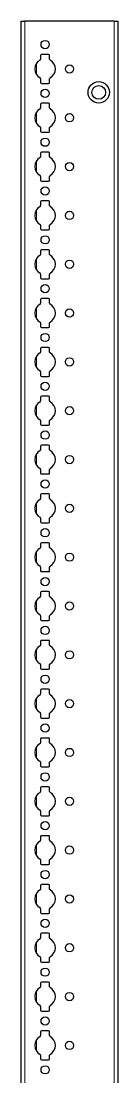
# Model space of a CAD drawing. Header units: millimetres. Extents: x -199 to 2589, y -2047 to 1507.
# Drawn here: x 2539 to 2589, y -293 to 247 of the extents above; entities that cross this region are included whole.
import ezdxf

# ---------------------------------------------------------------- set-up
doc = ezdxf.new("R2010")
doc.units = ezdxf.units.MM

msp = doc.modelspace()

# ---------------------------------------------------------------- linework, layer by layer
at = {"color": 7, "linetype": 'Continuous', "lineweight": 25}
for p, q in [((2539.35, -851.79), (2539.35, 247.21)), ((2539.35, 247.21), (2541.35, 247.21)), ((2587.05, 247.21), (2541.35, 247.21)), ((2587.05, 247.21), (2589.05, 247.21)), ((2589.05, 247.21), (2589.05, -851.79)), ((2549.4, 229.61), (2549.4, 227.73)), ((2553.5, 230.11), (2549.9, 230.11)), ((2554, 227.73), (2554, 229.61)), ((2549.4, 217.68), (2549.4, 215.81)), ((2554, 215.81), (2554, 217.68)), ((2549.9, 215.31), (2553.5, 215.31)), ((2549.4, 204.61), (2549.4, 202.73)), ((2553.5, 205.11), (2549.9, 205.11)), ((2554, 202.73), (2554, 204.61)), ((2549.4, 192.68), (2549.4, 190.81)), ((2549.9, 190.31), (2553.5, 190.31)), ((2554, 190.81), (2554, 192.68)), ((2549.4, 179.61), (2549.4, 177.73)), ((2553.5, 180.11), (2549.9, 180.11)), ((2554, 177.73), (2554, 179.61)), ((2549.4, 167.68), (2549.4, 165.81)), ((2554, 165.81), (2554, 167.68)), ((2549.9, 165.31), (2553.5, 165.31)), ((2549.4, 154.61), (2549.4, 152.73)), ((2553.5, 155.11), (2549.9, 155.11)), ((2554, 152.73), (2554, 154.61)), ((2549.4, 142.68), (2549.4, 140.81)), ((2554, 140.81), (2554, 142.68)), ((2549.9, 140.31), (2553.5, 140.31)), ((2553.5, 130.11), (2549.9, 130.11)), ((2549.4, 129.61), (2549.4, 127.73)), ((2554, 127.73), (2554, 129.61)), ((2549.4, 117.68), (2549.4, 115.81)), ((2549.9, 115.31), (2553.5, 115.31)), ((2554, 115.81), (2554, 117.68)), ((2549.4, 104.61), (2549.4, 102.73)), ((2553.5, 105.11), (2549.9, 105.11)), ((2554, 102.73), (2554, 104.61)), ((2549.4, 92.68), (2549.4, 90.81)), ((2554, 90.81), (2554, 92.68)), ((2549.9, 90.31), (2553.5, 90.31)), ((2549.4, 79.61), (2549.4, 77.73)), ((2553.5, 80.11), (2549.9, 80.11)), ((2554, 77.73), (2554, 79.61)), ((2549.4, 67.68), (2549.4, 65.81)), ((2549.9, 65.31), (2553.5, 65.31)), ((2554, 65.81), (2554, 67.68)), ((2549.4, 54.61), (2549.4, 52.73)), ((2553.5, 55.11), (2549.9, 55.11)), ((2554, 52.73), (2554, 54.61)), ((2549.4, 42.68), (2549.4, 40.81)), ((2549.9, 40.31), (2553.5, 40.31)), ((2554, 40.81), (2554, 42.68)), ((2549.4, 29.61), (2549.4, 27.73)), ((2553.5, 30.11), (2549.9, 30.11)), ((2554, 27.73), (2554, 29.61)), ((2549.4, 17.68), (2549.4, 15.81)), ((2554, 15.81), (2554, 17.68)), ((2549.9, 15.31), (2553.5, 15.31)), ((2549.4, 4.61), (2549.4, 2.73)), ((2553.5, 5.11), (2549.9, 5.11)), ((2554, 2.73), (2554, 4.61)), ((2549.4, -7.32), (2549.4, -9.19)), ((2549.9, -9.69), (2553.5, -9.69)), ((2554, -9.19), (2554, -7.32)), ((2549.4, -20.39), (2549.4, -22.27)), ((2553.5, -19.89), (2549.9, -19.89)), ((2554, -22.27), (2554, -20.39)), ((2549.4, -32.32), (2549.4, -34.19)), ((2554, -34.19), (2554, -32.32)), ((2549.9, -34.69), (2553.5, -34.69)), ((2549.4, -45.39), (2549.4, -47.27)), ((2553.5, -44.89), (2549.9, -44.89)), ((2554, -47.27), (2554, -45.39)), ((2549.4, -57.32), (2549.4, -59.19)), ((2554, -59.19), (2554, -57.32)), ((2549.9, -59.69), (2553.5, -59.69)), ((2553.5, -69.89), (2549.9, -69.89)), ((2549.4, -70.39), (2549.4, -72.27)), ((2554, -72.27), (2554, -70.39)), ((2549.4, -82.32), (2549.4, -84.19)), ((2549.9, -84.69), (2553.5, -84.69)), ((2554, -84.19), (2554, -82.32)), ((2549.4, -95.39), (2549.4, -97.27)), ((2553.5, -94.89), (2549.9, -94.89)), ((2554, -97.27), (2554, -95.39)), ((2549.4, -107.32), (2549.4, -109.19)), ((2554, -109.19), (2554, -107.32)), ((2549.9, -109.69), (2553.5, -109.69)), ((2549.4, -120.39), (2549.4, -122.27)), ((2553.5, -119.89), (2549.9, -119.89)), ((2554, -122.27), (2554, -120.39)), ((2549.4, -132.32), (2549.4, -134.19)), ((2549.9, -134.69), (2553.5, -134.69)), ((2554, -134.19), (2554, -132.32)), ((2549.4, -145.39), (2549.4, -147.27)), ((2553.5, -144.89), (2549.9, -144.89)), ((2554, -147.27), (2554, -145.39)), ((2549.4, -157.32), (2549.4, -159.19)), ((2549.9, -159.69), (2553.5, -159.69)), ((2554, -159.19), (2554, -157.32)), ((2549.4, -170.39), (2549.4, -172.27)), ((2553.5, -169.89), (2549.9, -169.89)), ((2554, -172.27), (2554, -170.39)), ((2549.4, -182.32), (2549.4, -184.19)), ((2554, -184.19), (2554, -182.32)), ((2549.9, -184.69), (2553.5, -184.69)), ((2549.4, -195.39), (2549.4, -197.27)), ((2553.5, -194.89), (2549.9, -194.89)), ((2554, -197.27), (2554, -195.39)), ((2549.4, -207.32), (2549.4, -209.19)), ((2549.9, -209.69), (2553.5, -209.69)), ((2554, -209.19), (2554, -207.32)), ((2549.4, -220.39), (2549.4, -222.27)), ((2553.5, -219.89), (2549.9, -219.89)), ((2554, -222.27), (2554, -220.39)), ((2549.4, -232.32), (2549.4, -234.19)), ((2554, -234.19), (2554, -232.32)), ((2549.9, -234.69), (2553.5, -234.69)), ((2549.4, -245.39), (2549.4, -247.27)), ((2553.5, -244.89), (2549.9, -244.89)), ((2554, -247.27), (2554, -245.39)), ((2549.4, -257.32), (2549.4, -259.19)), ((2554, -259.19), (2554, -257.32)), ((2549.9, -259.69), (2553.5, -259.69)), ((2553.5, -269.89), (2549.9, -269.89)), ((2549.4, -270.39), (2549.4, -272.27)), ((2554, -272.27), (2554, -270.39)), ((2549.4, -282.32), (2549.4, -284.19)), ((2549.9, -284.69), (2553.5, -284.69)), ((2554, -284.19), (2554, -282.32))]:
    msp.add_line(p, q, dxfattribs=at)
at = {"color": 8, "linetype": 'Continuous', "lineweight": 18}
for p, q in [((2541.35, 247.21), (2541.35, -851.79)), ((2587.05, -851.79), (2587.05, 247.21)), ((2547.2, 225.41), (2547.2, 220)), ((2547.2, 200.41), (2547.2, 195)), ((2547.2, 175.41), (2547.2, 170)), ((2547.2, 150.41), (2547.2, 145)), ((2547.2, 125.41), (2547.2, 120)), ((2547.2, 100.41), (2547.2, 95)), ((2547.2, 75.41), (2547.2, 70)), ((2547.2, 50.41), (2547.2, 45)), ((2547.2, 25.41), (2547.2, 20)), ((2547.2, 0.41), (2547.2, -5)), ((2547.2, -24.59), (2547.2, -30)), ((2547.2, -49.59), (2547.2, -55)), ((2547.2, -74.59), (2547.2, -80)), ((2547.2, -99.59), (2547.2, -105)), ((2547.2, -124.59), (2547.2, -130)), ((2547.2, -149.59), (2547.2, -155)), ((2547.2, -174.59), (2547.2, -180)), ((2547.2, -199.59), (2547.2, -205)), ((2547.2, -224.59), (2547.2, -230)), ((2547.2, -249.59), (2547.2, -255)), ((2547.2, -274.59), (2547.2, -280))]:
    msp.add_line(p, q, dxfattribs=at)
at = {"color": 7, "linetype": 'Continuous', "lineweight": 25}
for centre, radius in [((2551.7, 235.21), 2.12), ((2564.2, 222.71), 2.12), ((2551.7, 210.21), 2.12), ((2579.2, 210.71), 5.5), ((2579.2, 210.71), 3.5), ((2564.2, 197.71), 2.12), ((2551.7, 185.21), 2.12), ((2564.2, 172.71), 2.12), ((2551.7, 160.21), 2.12), ((2564.2, 147.71), 2.12), ((2551.7, 135.21), 2.12), ((2564.2, 122.71), 2.12), ((2551.7, 110.21), 2.12), ((2564.2, 97.71), 2.12), ((2551.7, 85.21), 2.12), ((2564.2, 72.71), 2.12), ((2551.7, 60.21), 2.12), ((2564.2, 47.71), 2.12), ((2551.7, 35.21), 2.12), ((2564.2, 22.71), 2.12), ((2551.7, 10.21), 2.12), ((2564.2, -2.29), 2.12), ((2551.7, -14.79), 2.12), ((2564.2, -27.29), 2.12), ((2551.7, -39.79), 2.12), ((2564.2, -52.29), 2.12), ((2551.7, -64.79), 2.12), ((2564.2, -77.29), 2.12), ((2551.7, -89.79), 2.12), ((2564.2, -102.29), 2.12), ((2551.7, -114.79), 2.12), ((2564.2, -127.29), 2.12), ((2551.7, -139.79), 2.12), ((2564.2, -152.29), 2.12), ((2551.7, -164.79), 2.12), ((2564.2, -177.29), 2.12), ((2551.7, -189.79), 2.12), ((2564.2, -202.29), 2.12), ((2551.7, -214.79), 2.12), ((2564.2, -227.29), 2.12), ((2551.7, -239.79), 2.12), ((2564.2, -252.29), 2.12), ((2551.7, -264.79), 2.12), ((2564.2, -277.29), 2.12), ((2551.7, -289.79), 2.12)]:
    msp.add_circle(centre, radius, dxfattribs=at)
for centre, radius, start, end in [((2551.7, 222.71), 5.25, 119.1407, 240.8593), ((2548.9, 227.73), 0.5, 299.1407, 0), ((2549.9, 229.61), 0.5, 90, 180), ((2553.5, 229.61), 0.5, 360, 90), ((2554.5, 227.73), 0.5, 180, 240.8593), ((2551.7, 222.71), 5.25, 299.1407, 60.8593), ((2548.9, 217.68), 0.5, 0, 60.8593), ((2554.5, 217.68), 0.5, 119.1407, 180), ((2549.9, 215.81), 0.5, 180, 270), ((2553.5, 215.81), 0.5, 270, 0), ((2551.7, 197.71), 5.25, 119.1407, 240.8593), ((2548.9, 202.73), 0.5, 299.1407, 0), ((2549.9, 204.61), 0.5, 90, 180), ((2553.5, 204.61), 0.5, 0, 90), ((2554.5, 202.73), 0.5, 180, 240.8593), ((2551.7, 197.71), 5.25, 299.1407, 60.8593), ((2548.9, 192.68), 0.5, 0, 60.8593), ((2549.9, 190.81), 0.5, 180, 270), ((2553.5, 190.81), 0.5, 270, 0), ((2554.5, 192.68), 0.5, 119.1407, 180), ((2549.9, 179.61), 0.5, 90, 180), ((2553.5, 179.61), 0.5, 0, 90), ((2551.7, 172.71), 5.25, 119.1407, 240.8593), ((2548.9, 177.73), 0.5, 299.1407, 0), ((2554.5, 177.73), 0.5, 180, 240.8593), ((2551.7, 172.71), 5.25, 299.1407, 60.8593), ((2548.9, 167.68), 0.5, 0, 60.8593), ((2554.5, 167.68), 0.5, 119.1407, 180), ((2549.9, 165.81), 0.5, 180, 270), ((2553.5, 165.81), 0.5, 270, 0), ((2551.7, 147.71), 5.25, 119.1407, 240.8593), ((2548.9, 152.73), 0.5, 299.1407, 0), ((2549.9, 154.61), 0.5, 90, 180), ((2553.5, 154.61), 0.5, 0, 90), ((2554.5, 152.73), 0.5, 180, 240.8593), ((2551.7, 147.71), 5.25, 299.1407, 60.8593), ((2548.9, 142.68), 0.5, 0, 60.8593), ((2549.9, 140.81), 0.5, 180, 270), ((2553.5, 140.81), 0.5, 270, 0), ((2554.5, 142.68), 0.5, 119.1407, 180), ((2549.9, 129.61), 0.5, 90, 180), ((2553.5, 129.61), 0.5, 0, 90), ((2551.7, 122.71), 5.25, 119.1407, 240.8593), ((2548.9, 127.73), 0.5, 299.1407, 0), ((2554.5, 127.73), 0.5, 180, 240.8593), ((2551.7, 122.71), 5.25, 299.1407, 60.8593), ((2548.9, 117.68), 0.5, 0, 60.8593), ((2549.9, 115.81), 0.5, 180, 270), ((2553.5, 115.81), 0.5, 270, 0), ((2554.5, 117.68), 0.5, 119.1407, 180), ((2548.9, 102.73), 0.5, 299.1407, 0), ((2549.9, 104.61), 0.5, 90, 180), ((2553.5, 104.61), 0.5, 0, 90), ((2554.5, 102.73), 0.5, 180, 240.8593), ((2551.7, 97.71), 5.25, 119.1407, 240.8593), ((2551.7, 97.71), 5.25, 299.1407, 60.8593), ((2548.9, 92.68), 0.5, 0, 60.8593), ((2554.5, 92.68), 0.5, 119.1407, 180), ((2549.9, 90.81), 0.5, 180, 270), ((2553.5, 90.81), 0.5, 270, 0), ((2551.7, 72.71), 5.25, 119.1407, 240.8593), ((2548.9, 77.73), 0.5, 299.1407, 0), ((2549.9, 79.61), 0.5, 90, 180), ((2553.5, 79.61), 0.5, 0, 90), ((2554.5, 77.73), 0.5, 180, 240.8593), ((2551.7, 72.71), 5.25, 299.1407, 60.8593), ((2548.9, 67.68), 0.5, 0, 60.8593), ((2549.9, 65.81), 0.5, 180, 270), ((2553.5, 65.81), 0.5, 270, 0), ((2554.5, 67.68), 0.5, 119.1407, 180), ((2549.9, 54.61), 0.5, 90, 180), ((2553.5, 54.61), 0.5, 360, 90), ((2551.7, 47.71), 5.25, 119.1407, 240.8593), ((2548.9, 52.73), 0.5, 299.1407, 0), ((2554.5, 52.73), 0.5, 180, 240.8593), ((2551.7, 47.71), 5.25, 299.1407, 60.8593), ((2548.9, 42.68), 0.5, 0, 60.8593), ((2549.9, 40.81), 0.5, 180, 270), ((2553.5, 40.81), 0.5, 270, 0), ((2554.5, 42.68), 0.5, 119.1407, 180), ((2551.7, 22.71), 5.25, 119.1407, 240.8593), ((2548.9, 27.73), 0.5, 299.1407, 0), ((2549.9, 29.61), 0.5, 90, 180), ((2553.5, 29.61), 0.5, 0, 90), ((2554.5, 27.73), 0.5, 180, 240.8593), ((2551.7, 22.71), 5.25, 299.1407, 60.8593), ((2548.9, 17.68), 0.5, 0, 60.8593), ((2554.5, 17.68), 0.5, 119.1407, 180), ((2549.9, 15.81), 0.5, 180, 270), ((2553.5, 15.81), 0.5, 270, 0), ((2551.7, -2.29), 5.25, 119.1407, 240.8593), ((2548.9, 2.73), 0.5, 299.1407, 0), ((2549.9, 4.61), 0.5, 90, 180), ((2553.5, 4.61), 0.5, 0, 90), ((2554.5, 2.73), 0.5, 180, 240.8593), ((2551.7, -2.29), 5.25, 299.1407, 60.8593), ((2548.9, -7.32), 0.5, 0, 60.8593), ((2549.9, -9.19), 0.5, 180, 270), ((2553.5, -9.19), 0.5, 270, 0), ((2554.5, -7.32), 0.5, 119.1407, 180), ((2549.9, -20.39), 0.5, 90, 180), ((2553.5, -20.39), 0.5, 0, 90), ((2551.7, -27.29), 5.25, 119.1407, 240.8593), ((2548.9, -22.27), 0.5, 299.1407, 0), ((2554.5, -22.27), 0.5, 180, 240.8593), ((2551.7, -27.29), 5.25, 299.1407, 60.8593), ((2548.9, -32.32), 0.5, 0, 60.8593), ((2554.5, -32.32), 0.5, 119.1407, 180), ((2549.9, -34.19), 0.5, 180, 270), ((2553.5, -34.19), 0.5, 270, 0), ((2551.7, -52.29), 5.25, 119.1407, 240.8593), ((2548.9, -47.27), 0.5, 299.1407, 0), ((2549.9, -45.39), 0.5, 90, 180), ((2553.5, -45.39), 0.5, 0, 90), ((2554.5, -47.27), 0.5, 180, 240.8593), ((2551.7, -52.29), 5.25, 299.1407, 60.8593), ((2548.9, -57.32), 0.5, 0, 60.8593), ((2549.9, -59.19), 0.5, 180, 270), ((2553.5, -59.19), 0.5, 270, 0), ((2554.5, -57.32), 0.5, 119.1407, 180), ((2549.9, -70.39), 0.5, 90, 180), ((2553.5, -70.39), 0.5, 0, 90), ((2551.7, -77.29), 5.25, 119.1407, 240.8593), ((2548.9, -72.27), 0.5, 299.1407, 0), ((2554.5, -72.27), 0.5, 180, 240.8593), ((2551.7, -77.29), 5.25, 299.1407, 60.8593), ((2548.9, -82.32), 0.5, 0, 60.8593), ((2549.9, -84.19), 0.5, 180, 270), ((2553.5, -84.19), 0.5, 270, 0), ((2554.5, -82.32), 0.5, 119.1407, 180), ((2548.9, -97.27), 0.5, 299.1407, 0), ((2549.9, -95.39), 0.5, 90, 180), ((2553.5, -95.39), 0.5, 0, 90), ((2554.5, -97.27), 0.5, 180, 240.8593), ((2551.7, -102.29), 5.25, 119.1407, 240.8593), ((2551.7, -102.29), 5.25, 299.1407, 60.8593), ((2548.9, -107.32), 0.5, 0, 60.8593), ((2554.5, -107.32), 0.5, 119.1407, 180), ((2549.9, -109.19), 0.5, 180, 270), ((2553.5, -109.19), 0.5, 270, 0), ((2551.7, -127.29), 5.25, 119.1407, 240.8593), ((2548.9, -122.27), 0.5, 299.1407, 0), ((2549.9, -120.39), 0.5, 90, 180), ((2553.5, -120.39), 0.5, 0, 90), ((2554.5, -122.27), 0.5, 180, 240.8593), ((2551.7, -127.29), 5.25, 299.1407, 60.8593), ((2548.9, -132.32), 0.5, 0, 60.8593), ((2549.9, -134.19), 0.5, 180, 270), ((2553.5, -134.19), 0.5, 270, 0), ((2554.5, -132.32), 0.5, 119.1407, 180), ((2549.9, -145.39), 0.5, 90, 180), ((2553.5, -145.39), 0.5, 0, 90), ((2551.7, -152.29), 5.25, 119.1407, 240.8593), ((2548.9, -147.27), 0.5, 299.1407, 0), ((2554.5, -147.27), 0.5, 180, 240.8593), ((2551.7, -152.29), 5.25, 299.1407, 60.8593), ((2548.9, -157.32), 0.5, 0, 60.8593), ((2549.9, -159.19), 0.5, 180, 270), ((2553.5, -159.19), 0.5, 270, 0), ((2554.5, -157.32), 0.5, 119.1407, 180), ((2551.7, -177.29), 5.25, 119.1407, 240.8593), ((2548.9, -172.27), 0.5, 299.1407, 0), ((2549.9, -170.39), 0.5, 90, 180), ((2553.5, -170.39), 0.5, 0, 90), ((2554.5, -172.27), 0.5, 180, 240.8593), ((2551.7, -177.29), 5.25, 299.1407, 60.8593), ((2548.9, -182.32), 0.5, 0, 60.8593), ((2554.5, -182.32), 0.5, 119.1407, 180), ((2549.9, -184.19), 0.5, 180, 270), ((2553.5, -184.19), 0.5, 270, 0), ((2551.7, -202.29), 5.25, 119.1407, 240.8593), ((2548.9, -197.27), 0.5, 299.1407, 0), ((2549.9, -195.39), 0.5, 90, 180), ((2553.5, -195.39), 0.5, 0, 90), ((2554.5, -197.27), 0.5, 180, 240.8593), ((2551.7, -202.29), 5.25, 299.1407, 60.8593), ((2548.9, -207.32), 0.5, 0, 60.8593), ((2549.9, -209.19), 0.5, 180, 270), ((2553.5, -209.19), 0.5, 270, 0), ((2554.5, -207.32), 0.5, 119.1407, 180), ((2549.9, -220.39), 0.5, 90, 180), ((2553.5, -220.39), 0.5, 0, 90), ((2551.7, -227.29), 5.25, 119.1407, 240.8593), ((2548.9, -222.27), 0.5, 299.1407, 0), ((2554.5, -222.27), 0.5, 180, 240.8593), ((2551.7, -227.29), 5.25, 299.1407, 60.8593), ((2548.9, -232.32), 0.5, 0, 60.8593), ((2554.5, -232.32), 0.5, 119.1407, 180), ((2549.9, -234.19), 0.5, 180, 270), ((2553.5, -234.19), 0.5, 270, 0), ((2551.7, -252.29), 5.25, 119.1407, 240.8593), ((2548.9, -247.27), 0.5, 299.1407, 0), ((2549.9, -245.39), 0.5, 90, 180), ((2553.5, -245.39), 0.5, 0, 90), ((2554.5, -247.27), 0.5, 180, 240.8593), ((2551.7, -252.29), 5.25, 299.1407, 60.8593), ((2548.9, -257.32), 0.5, 0, 60.8593), ((2549.9, -259.19), 0.5, 180, 270), ((2553.5, -259.19), 0.5, 270, 0), ((2554.5, -257.32), 0.5, 119.1407, 180), ((2549.9, -270.39), 0.5, 90, 180), ((2553.5, -270.39), 0.5, 0, 90), ((2551.7, -277.29), 5.25, 119.1407, 240.8593), ((2548.9, -272.27), 0.5, 299.1407, 0), ((2554.5, -272.27), 0.5, 180, 240.8593), ((2551.7, -277.29), 5.25, 299.1407, 60.8593), ((2548.9, -282.32), 0.5, 0, 60.8593), ((2549.9, -284.19), 0.5, 180, 270), ((2553.5, -284.19), 0.5, 270, 0), ((2554.5, -282.32), 0.5, 119.1407, 180)]:
    msp.add_arc(centre, radius, start, end, dxfattribs=at)

doc.saveas('drawing.dxf')
